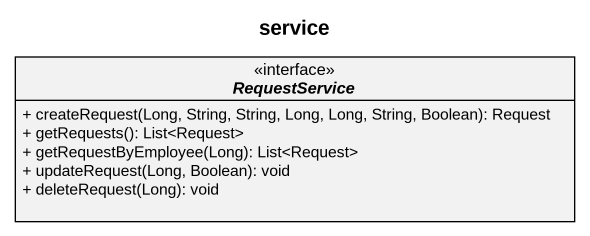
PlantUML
@startuml
title service
hide circle
hide empty members
skinparam classAttributeIconSize 0
interface RequestService <<interface>> {
  + createRequest(Long, String, String, Long, Long, String, Boolean): Request
  + getRequests(): List<Request>
  + getRequestByEmployee(Long): List<Request>
  + updateRequest(Long, Boolean): void
  + deleteRequest(Long): void
}
@enduml
